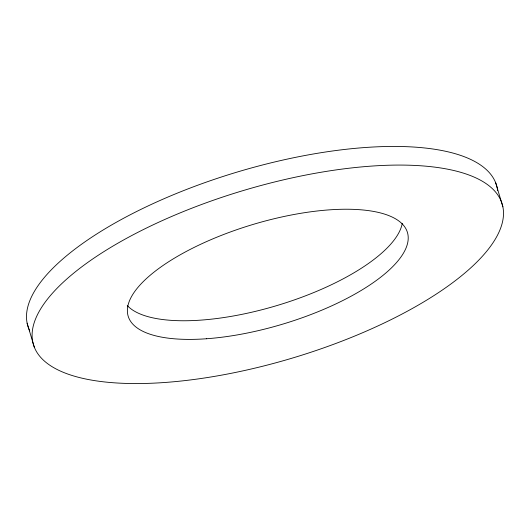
<?xml version="1.0" encoding="UTF-8"?>
<svg xmlns="http://www.w3.org/2000/svg" width="530" height="530" viewBox="0 0 530 530"><rect width="100%" height="100%" fill="white"/><g stroke="black" fill="none" stroke-linecap="round" stroke-linejoin="round"><path stroke-width="0.79" d="M495.649 182.704L502.871 206.813A244.694 87.291 -16.7 0 1 165.241 382.455A244.694 87.291 -16.7 0 1 135.276 233.684A244.694 87.291 -16.7 0 1 502.871 206.813M27.129 323.187L34.351 347.296M29.773 330.912A244.694 87.291 -16.7 0 1 237.221 172.045A244.694 87.291 -16.7 0 1 497.677 190.615M402.257 223.375A145.776 52.006 -16.7 0 1 276.72 305.618A145.776 52.006 -16.7 0 1 127.26 305.552M206.369 338.763A145.776 52.006 -16.7 0 0 407.868 234.233A145.776 52.006 -16.7 0 0 189.15 249.948A145.776 52.006 -16.7 0 0 206.369 338.763"/></g></svg>
